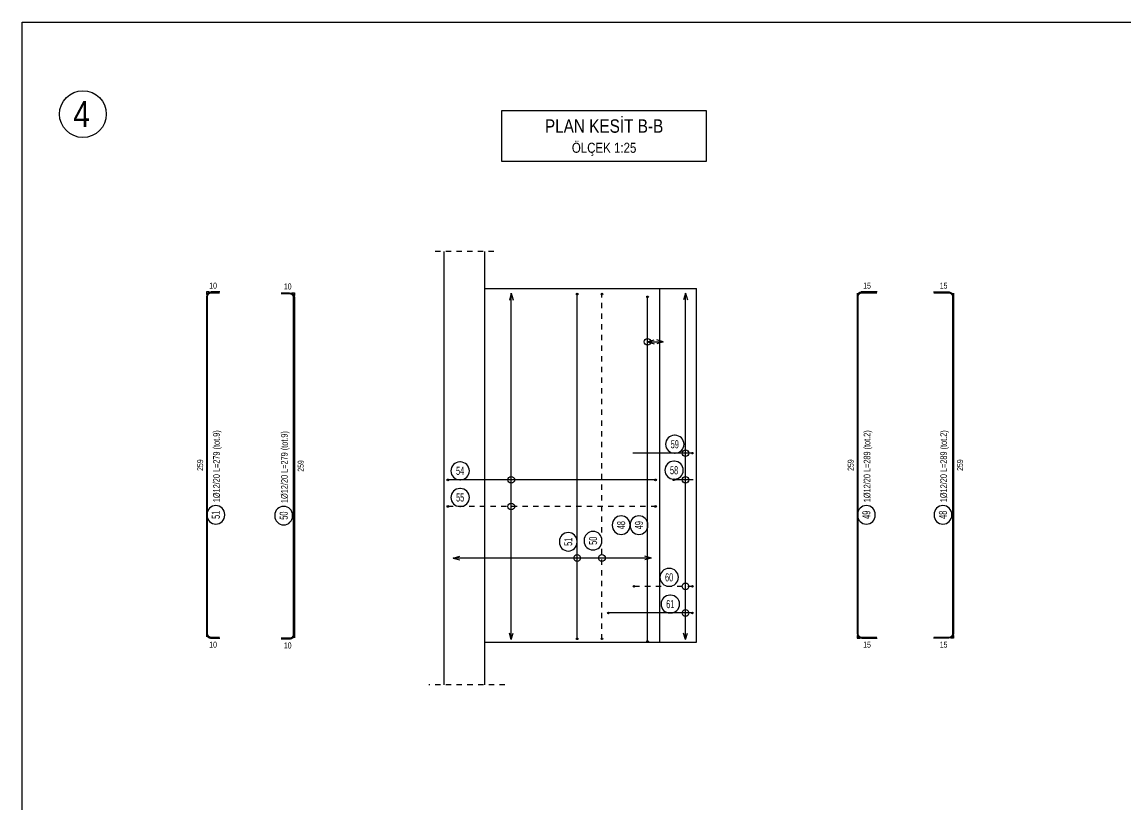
# Model space of a CAD drawing. Header units: metres. Extents: x 419734 to 420376, y 4564732 to 4565123.
# Drawn here: x 419836.51 to 419857.15, y 4564747.31 to 4564761.95 of the extents above; entities that cross this region are included whole.
import ezdxf
from ezdxf.enums import TextEntityAlignment as Align

# ---------------------------------------------------------------- set-up
doc = ezdxf.new("R2010")
doc.units = ezdxf.units.M
for name, pattern in [('CONTINUA', [0]), ('HIDDEN', [0.5, 0.3, -0.2]), ('NASCOSTA', [0.375, 0.25, -0.125]), ('PUNTEGGIATA2', [0.125, 0, -0.125])]:
    doc.linetypes.add(name, pattern=pattern)
for name, color, linetype in [("07-ENTITA' COPRENTE", 7, 'Continuous'), ('07-TITOLI', 4, 'CONTINUA'), ('07_Ferri', 7, 'Continuous'), ('07_Richiami', 7, 'Continuous'), ('07_Serie Barre', 7, 'Continuous'), ('SW_MAGRONE', 2, 'Continuous'), ('SW_SOTTILE_02', 1, 'Continuous'), ('SW_TESTI', 2, 'Continuous'), ('SW_TRATT_GRIGIO', 252, 'NASCOSTA'), ('SW_TXT_TESTI', 1, 'Continuous')]:
    doc.layers.add(name, color=color, linetype=linetype)
doc.layers.add('07_Poligonale', color=8, linetype='Continuous', plot=False)
doc.styles.add('ACA_1', font='ARIALN.TTF')
doc.styles.add('ITALFERR', font='romans.shx', dxfattribs={"width": 0.8})
doc.styles.add('SWS', font='ARIALN.TTF')

# ---------------------------------------------------------------- blocks, each defined once
blk = doc.blocks.new('*U1797')
at = {"layer": 'SW_TESTI', "color": 3, "style": 'ITALFERR', "width": 0.8}
for tag, p in [('EVENTUALE_1', (0, -0.6)), ('EVENTUALE_2', (0, -1.25))]:
    blk.add_attdef(tag, text='', height=0.3, dxfattribs=at).set_placement(p, align=Align.CENTER)
at = {"layer": 'SW_TESTI', "color": 2, "style": 'ITALFERR', "width": 0.8}
blk.add_attdef('EVENTUALE_3', text='', height=0.3, dxfattribs=at).set_placement((0, -1.9), align=Align.CENTER)
at = {"color": 255}
blk.add_wipeout([(-3.064, 1.5), (-3.064, 0), (3.064, 0), (3.064, 1.5)], dxfattribs=at).dxf.layer = "07-ENTITA' COPRENTE"
at = {"layer": 'SW_SOTTILE_02', "ltscale": 0.02}
blk.add_lwpolyline([(-3.064, 0), (3.064, 0), (3.064, 1.5), (-3.064, 1.5)], close=True, dxfattribs=at)
at = {"layer": 'SW_TESTI', "color": 3, "style": 'ITALFERR', "width": 0.8}
blk.add_attdef('TITOLO', text='', height=0.4, dxfattribs=at).set_placement((0, 0.85), align=Align.CENTER)
at = {"layer": 'SW_TESTI', "color": 2, "style": 'ITALFERR', "width": 0.8}
blk.add_attdef('SCALA', text='', height=0.3, dxfattribs=at).set_placement((0, 0.25), align=Align.CENTER)
blk = doc.blocks.new('STC_TCA_07148109001130212000102', base_point=(218.3379, -197.6646))
at = {"color": 0}
blk.add_lwpolyline([(218.2713, -197.6671, 1), (218.4045, -197.6671), (218.4045, -197.6621, 1), (218.2713, -197.6621), (218.2713, -197.6671)], format="xyb", dxfattribs=at)
blk = doc.blocks.new('aca_tondino_serie_barre_1200147')
h = blk.add_hatch(color=7)
edge = h.paths.add_edge_path(flags=0)
edge.add_arc((0, 0), 0.006, 0, 360)
at = {"color": 0, "linetype": 'Continuous', "ltscale": 0.025}
blk.add_circle((0, 0), 0.006, dxfattribs=at)
blk = doc.blocks.new('aca_arrow2')
at = {"color": 0}
for q in [(-1.1, 0.32), (-1.1, -0.32)]:
    blk.add_line((0, 0), q, dxfattribs=at)
blk = doc.blocks.new('STC_TCA_07148109000130212000102', base_point=(15.7557, 7.4799))
at = {"color": 0}
blk.add_lwpolyline([(15.6891, 7.4774, 1), (15.8223, 7.4774), (15.8223, 7.4824, 1), (15.6891, 7.4824), (15.6891, 7.4774)], format="xyb", dxfattribs=at)
blk = doc.blocks.new('STC_TCA_07148100130212000102', base_point=(11.1184, 11.2817))
at = {"color": 0}
blk.add_lwpolyline([(11.1159, 11.3484, 1), (11.1159, 11.2151), (11.1209, 11.2151, 1), (11.1209, 11.3484), (11.1159, 11.3484)], format="xyb", dxfattribs=at)

msp = doc.modelspace()

# ---------------------------------------------------------------- linework, layer by layer
at = {"layer": '07_Ferri', "color": 7, "flags": 128}
for points in [[(419840.20938, 4564756.90078), (419840.04938, 4564756.90078, 0.41421356), (419839.95938, 4564756.81078), (419839.95938, 4564750.51578, 0.41421356), (419840.04938, 4564750.42578), (419840.20938, 4564750.42578)], [(419841.35314, 4564756.88578), (419841.51314, 4564756.88578, -0.41421356), (419841.60314, 4564756.79578), (419841.60314, 4564750.50078, -0.41421356), (419841.51314, 4564750.41078), (419841.35314, 4564750.41078)], [(419852.49394, 4564756.90078), (419852.20894, 4564756.90078, 0.41421356), (419852.11894, 4564756.81078), (419852.11894, 4564750.51578, 0.41421356), (419852.20894, 4564750.42578), (419852.49394, 4564750.42578)], [(419853.55008, 4564756.90078), (419853.83508, 4564756.90078, -0.41421356), (419853.92508, 4564756.81078), (419853.92508, 4564750.51578, -0.41421356), (419853.83508, 4564750.42578), (419853.55008, 4564750.42578)]]:
    msp.add_lwpolyline(points, format="xyb", dxfattribs=at)
at = {"layer": '07_Ferri', "color": 7, "ltscale": 0.025, "const_width": 0.03, "flags": 128}
for points in [[(419840.20938, 4564756.88578), (419840.04938, 4564756.88578, 0.41421356), (419839.97438, 4564756.81078), (419839.97438, 4564750.51578, 0.41421356), (419840.04938, 4564750.44078), (419840.20938, 4564750.44078)], [(419841.35314, 4564756.87078), (419841.51314, 4564756.87078, -0.41421356), (419841.58814, 4564756.79578), (419841.58814, 4564750.50078, -0.41421356), (419841.51314, 4564750.42578), (419841.35314, 4564750.42578)], [(419852.49394, 4564756.88578), (419852.20894, 4564756.88578, 0.41421356), (419852.13394, 4564756.81078), (419852.13394, 4564750.51578, 0.41421356), (419852.20894, 4564750.44078), (419852.49394, 4564750.44078)], [(419853.55008, 4564756.88578), (419853.83508, 4564756.88578, -0.41421356), (419853.91008, 4564756.81078), (419853.91008, 4564750.51578, -0.41421356), (419853.83508, 4564750.44078), (419853.55008, 4564750.44078)]]:
    msp.add_lwpolyline(points, format="xyb", dxfattribs=at)
at = {"layer": '07_Poligonale', "linetype": 'PUNTEGGIATA2', "ltscale": 0.025, "flags": 128}
for points in [[(419840.20938, 4564756.90078), (419839.95938, 4564756.90078), (419839.95938, 4564750.42578), (419840.20938, 4564750.42578)], [(419841.35314, 4564756.88578), (419841.60314, 4564756.88578), (419841.60314, 4564750.41078), (419841.35314, 4564750.41078)], [(419852.49394, 4564756.90078), (419852.11894, 4564756.90078), (419852.11894, 4564750.42578), (419852.49394, 4564750.42578)], [(419853.55008, 4564756.90078), (419853.92508, 4564756.90078), (419853.92508, 4564750.42578), (419853.55008, 4564750.42578)]]:
    msp.add_lwpolyline(points, dxfattribs=at)
at = {"layer": '07_Serie Barre', "color": 3, "linetype": 'Continuous', "ltscale": 0.025}
for p, q in [((419846.88849, 4564750.40078), (419846.88849, 4564756.87578)), ((419848.20376, 4564750.35026), (419848.20376, 4564756.82526)), ((419849.05603, 4564753.88737), (419847.93153, 4564753.88713)), ((419848.36853, 4564753.38777), (419844.45603, 4564753.38777)), ((419849.05603, 4564753.38924), (419848.68103, 4564753.38924)), ((419849.05603, 4564750.89886), (419847.45603, 4564750.89886))]:
    msp.add_line(p, q, dxfattribs=at)
at = {"layer": '07_Serie Barre', "color": 3, "linetype": 'HIDDEN', "ltscale": 0.25}
for p, q in [((419847.35184, 4564750.40078), (419847.35184, 4564756.87578)), ((419848.36853, 4564752.89116), (419844.45603, 4564752.89116)), ((419849.05603, 4564751.39693), (419847.93578, 4564751.39693))]:
    msp.add_line(p, q, dxfattribs=at)
at = {"layer": '07_Serie Barre', "color": 7, "flags": 128}
for points in [[(419845.65666, 4564750.40078), (419845.65666, 4564756.87578)], [(419848.91234, 4564750.40078), (419848.91234, 4564756.87578)], [(419848.91434, 4564750.40078), (419848.91434, 4564756.87578)], [(419848.20376, 4564755.96774), (419848.49876, 4564755.96774)], [(419848.27853, 4564751.92685), (419844.57175, 4564751.92685)]]:
    msp.add_lwpolyline(points, dxfattribs=at)
at = {"layer": '07_Serie Barre', "color": 7}
for centre in [(419848.20376, 4564755.96774), (419848.91434, 4564753.88734), (419845.65666, 4564753.38777), (419848.91434, 4564753.38924), (419845.65666, 4564752.89116), (419846.88849, 4564751.92685), (419847.35184, 4564751.92685), (419848.91434, 4564751.39693), (419848.91234, 4564750.89886)]:
    msp.add_circle(centre, 0.0625, dxfattribs=at)
at = {"layer": 'SW_MAGRONE', "color": 8}
for p, q in [((419844.39357, 4564757.6589), (419844.39357, 4564749.55705)), ((419845.15605, 4564757.6589), (419845.15605, 4564749.55705))]:
    msp.add_line(p, q, dxfattribs=at)
at = {"layer": 'SW_MAGRONE'}
for p, q in [((419845.15605, 4564756.96328), (419849.11853, 4564756.96328)), ((419848.43103, 4564750.34976), (419848.43103, 4564756.96328)), ((419849.11853, 4564750.35026), (419849.11853, 4564756.96328)), ((419845.15605, 4564750.35026), (419849.11853, 4564750.35026))]:
    msp.add_line(p, q, dxfattribs=at)
at = {"layer": 'SW_TRATT_GRIGIO', "ltscale": 0.25}
for p, q in [((419845.33129, 4564757.6589), (419844.1448, 4564757.6589)), ((419845.53536, 4564749.55705), (419844.11791, 4564749.55705))]:
    msp.add_line(p, q, dxfattribs=at)
at = {"layer": 'SW_TXT_TESTI', "color": 1}
msp.add_circle((419837.65077, 4564760.22684), 0.4375, dxfattribs=at)

# ---------------------------------------------------------------- block references
at = {"layer": '07-TITOLI'}
ref = msp.add_blockref('*U1797', (419847.392, 4564759.34744), dxfattribs=dict(at, xscale=0.625, yscale=0.625, zscale=0.625))
ref.add_attrib('TITOLO', 'PLAN KESİT B-B', dxfattribs={"layer": 'SW_TESTI', "color": 3, "height": 0.25, "style": 'SWS'}).set_placement((419847.392, 4564759.87869), align=Align.CENTER)
ref.add_attrib('SCALA', 'ÖLÇEK 1:25', dxfattribs={"layer": 'SW_TESTI', "height": 0.1875, "style": 'SWS'}).set_placement((419847.392, 4564759.50369), align=Align.CENTER)
at = {"layer": '07_Ferri', "color": 7, "xscale": 2.5, "yscale": 2.5, "zscale": 2.5}
for p in [(419840.13438, 4564752.73441), (419841.40314, 4564752.71941), (419852.29394, 4564752.73441), (419853.72508, 4564752.73441)]:
    msp.add_blockref('STC_TCA_07148109001130212000102', p, dxfattribs=at)
at = {"layer": '07_Richiami', "color": 7, "xscale": 2.5, "yscale": 2.5, "zscale": 2.5}
for name, p in [('STC_TCA_07148100130212000102', (419848.71276, 4564754.05385)), ('STC_TCA_07148100130212000102', (419844.70055, 4564753.5558)), ('STC_TCA_07148100130212000102', (419848.6998, 4564753.56836)), ('STC_TCA_07148100130212000102', (419844.70107, 4564753.05773)), ('STC_TCA_07148109000130212000102', (419847.71016, 4564752.54035)), ('STC_TCA_07148109000130212000102', (419848.04329, 4564752.54035)), ('STC_TCA_07148109000130212000102', (419846.72193, 4564752.2304)), ('STC_TCA_07148109000130212000102', (419847.18527, 4564752.25033)), ('STC_TCA_07148100130212000102', (419848.60763, 4564751.56542)), ('STC_TCA_07148100130212000102', (419848.62887, 4564751.06542))]:
    msp.add_blockref(name, p, dxfattribs=at)
at = {"layer": '07_Serie Barre', "color": 7, "xscale": 0.1125, "yscale": 0.1125, "zscale": 0.1125}
for p, rotation in [((419845.65666, 4564756.87578), 89.99999999302473), ((419845.65666, 4564756.8726), 89.99999999302115), ((419848.91234, 4564756.87578), 89.99999999975763), ((419848.91434, 4564756.87578), 89.99999999302473), ((419848.91434, 4564756.87575), 89.99999999975604), ((419848.20376, 4564755.96774), 180.0000000000012), ((419844.57175, 4564751.92685), 180.0000000030825), ((419845.65666, 4564750.40078), 269.9999999930247), ((419848.91234, 4564750.40078), 269.9999999997576), ((419848.91434, 4564750.40087), 269.999999999756), ((419848.91434, 4564750.40078), 269.9999999930247)]:
    msp.add_blockref('aca_arrow2', p, dxfattribs=dict(at, rotation=rotation))
at = {"layer": '07_Serie Barre', "color": 4, "xscale": 2.5, "yscale": 2.5, "zscale": 2.5}
for p in [(419846.88849, 4564756.86078), (419847.35184, 4564756.86078), (419848.20376, 4564756.81026), (419846.88849, 4564750.41578), (419847.35184, 4564750.41578), (419848.20376, 4564750.36526)]:
    msp.add_blockref('aca_tondino_serie_barre_1200147', p, dxfattribs=at)
at = {"layer": '07_Serie Barre', "color": 7, "xscale": 0.1125, "yscale": 0.1125, "zscale": 0.1125}
for p in [(419848.49876, 4564755.96774), (419848.27853, 4564751.92685)]:
    msp.add_blockref('aca_arrow2', p, dxfattribs=at)
at = {"layer": '07_Serie Barre', "color": 4, "xscale": 2.5, "yscale": 2.5, "zscale": 2.5}
for p, rotation in [((419849.04103, 4564753.88737), 90.01264527089806), ((419844.47103, 4564753.38777), 90), ((419848.35353, 4564753.38777), 90), ((419848.69603, 4564753.38924), 90), ((419844.47103, 4564752.89116), 90), ((419848.35353, 4564752.89116), 90), ((419847.95078, 4564751.39693), 90), ((419849.04103, 4564751.39693), 90), ((419847.47103, 4564750.89886), 90), ((419849.04103, 4564750.89886), 90)]:
    msp.add_blockref('aca_tondino_serie_barre_1200147', p, dxfattribs=dict(at, rotation=rotation))

# ---------------------------------------------------------------- texts
at = {"layer": '07_Ferri', "color": 1, "style": 'ACA_1', "width": 0.8}
for s, p in [('10', (419840.08438, 4564757.01953)), ('10', (419841.47814, 4564757.00453)), ('15', (419852.30644, 4564757.01953)), ('15', (419853.73758, 4564757.01953)), ('10', (419840.08438, 4564750.30703)), ('10', (419841.47814, 4564750.29203)), ('15', (419852.30644, 4564750.30703)), ('15', (419853.73758, 4564750.30703))]:
    msp.add_text(s, height=0.1125, dxfattribs=at).set_placement(p, align=Align.MIDDLE_CENTER)
at = {"layer": '07_Ferri', "color": 2, "style": 'ACA_1', "width": 0.8}
for s, p in [('1%%c12/20 L=279 (tot.9)', (419840.20938, 4564752.96972)), ('1%%c12/20 L=279 (tot.9)', (419841.47814, 4564752.95472)), ('1%%c12/20 L=289 (tot.2)', (419852.36894, 4564752.96972)), ('1%%c12/20 L=289 (tot.2)', (419853.80008, 4564752.96972))]:
    msp.add_text(s, height=0.125, rotation=90, dxfattribs=at).set_placement(p)
at = {"layer": '07_Ferri', "color": 1, "style": 'ACA_1', "width": 0.8}
for p in [(419839.84063, 4564753.66328), (419841.72189, 4564753.64828), (419852.00019, 4564753.66328), (419854.04383, 4564753.66328)]:
    msp.add_text('259', height=0.1125, rotation=90, dxfattribs=at).set_placement(p, align=Align.MIDDLE_CENTER)
at = {"layer": '07_Ferri', "color": 3, "style": 'ACA_1', "width": 0.8}
for s, p in [('51', (419840.20938, 4564752.73441)), ('49', (419852.36894, 4564752.73441)), ('48', (419853.80008, 4564752.73441)), ('50', (419841.47814, 4564752.71941))]:
    msp.add_text(s, height=0.15, rotation=90, dxfattribs=at).set_placement(p, align=Align.CENTER)
at = {"layer": '07_Richiami', "color": 3, "style": 'ACA_1', "width": 0.8}
for s, p in [('59', (419848.71276, 4564754.05385)), ('54', (419844.70055, 4564753.5558)), ('58', (419848.6998, 4564753.56836)), ('55', (419844.70107, 4564753.05773)), ('60', (419848.60763, 4564751.56542)), ('61', (419848.62887, 4564751.06542))]:
    msp.add_text(s, height=0.15, dxfattribs=at).set_placement(p, align=Align.MIDDLE)
for s, p in [('48', (419847.71016, 4564752.54035)), ('49', (419848.04329, 4564752.54035)), ('51', (419846.72193, 4564752.2304)), ('50', (419847.18527, 4564752.25033))]:
    msp.add_text(s, height=0.15, rotation=90, dxfattribs=at).set_placement(p, align=Align.MIDDLE)
at = {"layer": 'SW_TXT_TESTI', "color": 4, "style": 'SWS'}
msp.add_text('4', height=0.4875, rotation=0.110239, dxfattribs=at).set_placement((419837.47164, 4564759.9846))

# ---------------------------------------------------------------- next in the draw order: linework, layer by layer
msp.add_lwpolyline([(419836.5135, 4564761.94753), (419865.02798, 4564761.94753), (419865.02798, 4564732.71003), (419836.5135, 4564732.71003)], close=True)

doc.saveas('drawing.dxf')
